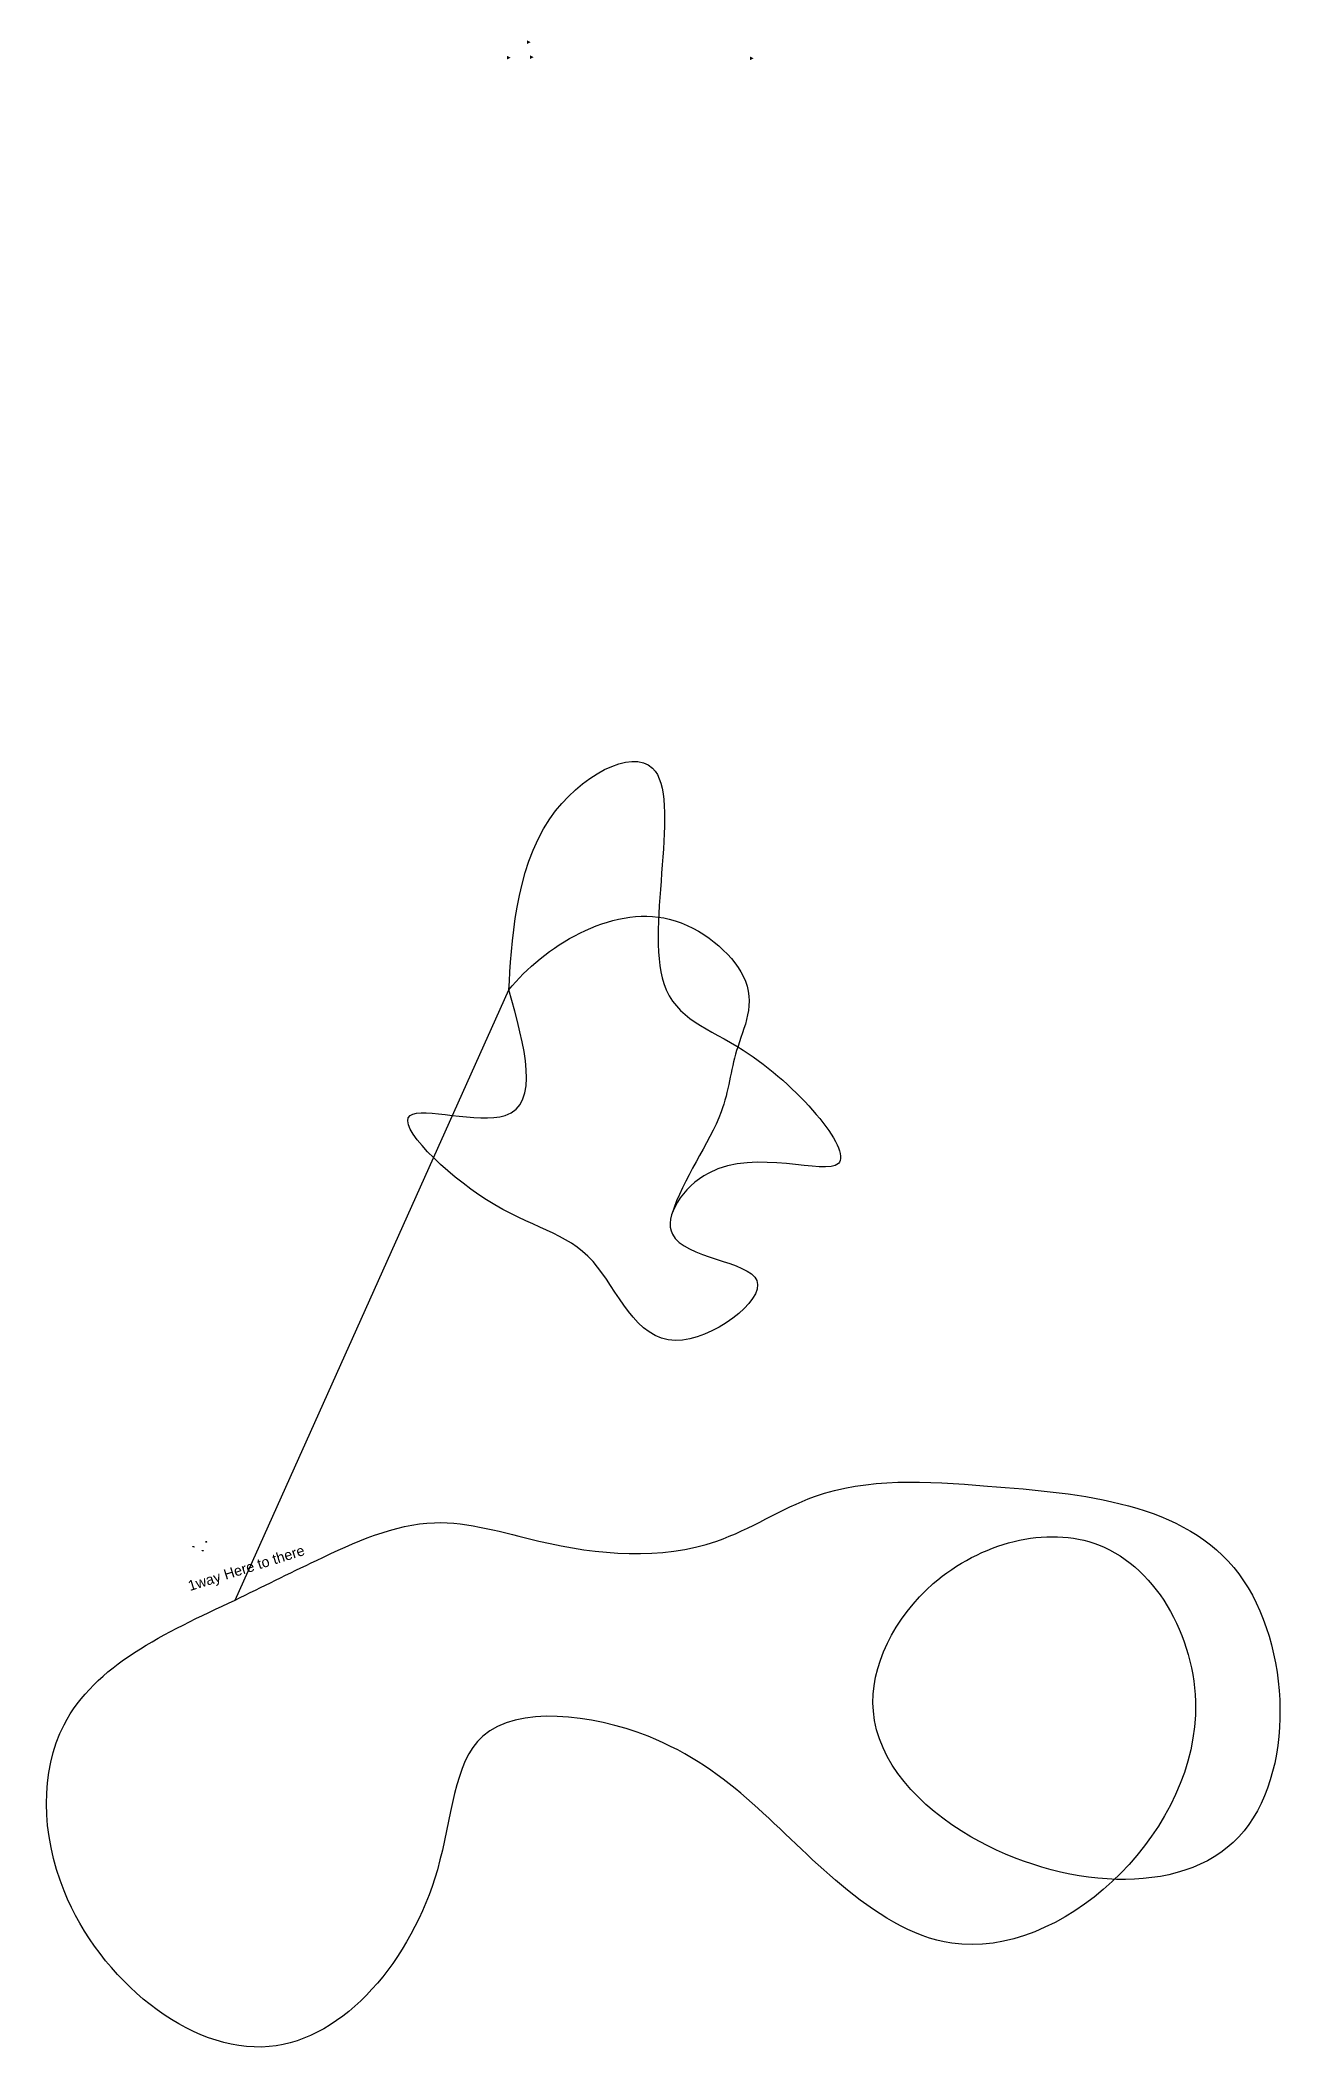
# Model space of a CAD drawing. Header units: inches. Extents: x -566 to 456, y -727 to 910.
import ezdxf

# ---------------------------------------------------------------- set-up
doc = ezdxf.new("R2010")
doc.units = ezdxf.units.IN
doc.header["$MEASUREMENT"] = 0
doc.layers.get('0').update_dxf_attribs({"color": 254, "true_color": 0xc2ced6})
for name, color, linetype, true_color in [('0 @ 1', 254, 'Continuous', 0xc2ced6), ('TUNNEL_BRANCH', 254, 'Continuous', 0xc2ced6), ('TUNNEL_MAIN', 71, 'Continuous', 0xc9f5a3), ('TUNNEL_META', 254, 'Continuous', 0xc2ced6), ('TUNNEL_PORTALS', 254, 'Continuous', 0xc2ced6), ('TUNNEL_PORTALS @ 1', 254, 'Continuous', 0xc2ced6)]:
    doc.layers.add(name, color=color, linetype=linetype, true_color=true_color)
doc.styles.get("Standard").update_dxf_attribs({"font": 'arial.ttf'})

# ---------------------------------------------------------------- blocks, each defined once
blk = doc.blocks.new('*U3')
h = blk.add_hatch(color=0)
h.set_gradient(color1=(0, 0, 255), rotation=180, tint=1)
h.paths.add_polyline_path([(0, 0), (-0.25, -0.25), (-0.25, -0.085), (-1, -0.085), (-1, 0.085), (-0.25, 0.085), (-0.25, 0.25)])
at = {"color": 0, "linetype": 'Continuous'}
blk.add_lwpolyline([(0, 0), (-0.25, -0.25), (-0.25, -0.085), (-1, -0.085), (-1, 0.085), (-0.25, 0.085), (-0.25, 0.25)], close=True, dxfattribs=at)
blk = doc.blocks.new('Moment Connection - Metric')
at = {"color": 0}
blk.add_solid([(280.6, 1208.3), (283.6, 1206.8), (280.6, 1205.3)], dxfattribs=at)

msp = doc.modelspace()

# ---------------------------------------------------------------- linework, layer by layer
at = {"layer": 'TUNNEL_BRANCH'}
msp.add_open_spline([(-184.7, 137.9), (-156.6, 172.6, 0.3), (-71.6, 226.6, 22.1), (25.9, 142.7, 44.8), (-3.1, 90.3, 3.4), (-7.2, 31.7), (-43.3, -15.9), (-52, -44.5)], degree=3, knots=[0, 0, 0, 0, 94.701585, 147.270445, 210.267544, 266.061434, 349.772222, 349.772222, 349.772222, 349.772222], dxfattribs=at)
at = {"layer": 'TUNNEL_MAIN'}
for points, knots in [([(-184.7, 137.9), (-171.7, 91.5), (-149, 10), (-310.1, 59.8, 8.2), (-193, -53.5, 51.3), (-111.3, -61.2, 22.2), (-69.4, -183.7, 0.1), (65.5, -84.7), (-80.3, -79), (-14.3, 21.8), (136.1, -39.3), (20, 95.4), (-92.8, 125.7, 4.5), (-22.5, 366.8, 37.5), (-178, 286, 19.8), (-182.4, 174.1, 0.1), (-184.7, 137.9)], [0, 0, 0, 0, 102.161052, 179.485808, 272.134191, 372.13413, 465.0639, 547.202076, 625.484674, 683.356337, 789.102887, 907.768985, 984.198937, 1108.002732, 1193.403621, 1294.746743, 1294.746743, 1294.746743, 1294.746743]), ([(-407.3, -358.4), (-464.6, -385), (-566.8, -432.5), (-564.4, -627.7), (-375.6, -784.8), (-232.3, -613.2), (-228.9, -438), (-28.7, -461.5), (53.1, -572.9), (224.1, -686.8), (431.9, -495.7), (315.6, -280.1), (153.6, -324.3), (85.9, -457.6, 13.4), (204.6, -587.4, 35.1), (459.1, -610.2, 6.3), (448.7, -286.3, 0), (227.2, -266.7), (78, -256.6), (-30.1, -329), (-142.1, -319), (-250.1, -283.9), (-334, -322.2), (-385.5, -347.6), (-407.3, -358.4)], [0, 0, 0, 0, 172.262032, 307.473438, 516.843336, 715.423518, 830.035495, 964.564986, 1163.092382, 1264.425205, 1535.945527, 1695.104758, 1833.26025, 1947.919491, 2077.370148, 2295.292187, 2509.114873, 2725.811029, 2866.899534, 2954.199908, 3098.956782, 3185.225598, 3285.983318, 3359.508791, 3359.508791, 3359.508791, 3359.508791])]:
    msp.add_open_spline(points, degree=3, knots=knots, dxfattribs=at)
at = {"layer": 'TUNNEL_PORTALS'}
msp.add_line((-407.3, -358.4), (-184.7, 137.9), dxfattribs=at)

# ---------------------------------------------------------------- block references
at = {"layer": '0 @ 1'}
for p in [(-450.5, -298.1), (-466.9, -310.7), (-448.2, -310.3), (-269.1, -311.2)]:
    msp.add_blockref('Moment Connection - Metric', p, dxfattribs=at)
at = {"layer": 'TUNNEL_PORTALS @ 1'}
for p in [(-430.4, -311), (-440.7, -315), (-433.1, -318.2)]:
    msp.add_blockref('*U3', p, dxfattribs=at)

# ---------------------------------------------------------------- texts
at = {"layer": 'TUNNEL_META'}
msp.add_text('1way Here to there', height=8.363, rotation=17.4606, dxfattribs=at).set_placement((-444.2, -351.1))

doc.saveas('drawing.dxf')
